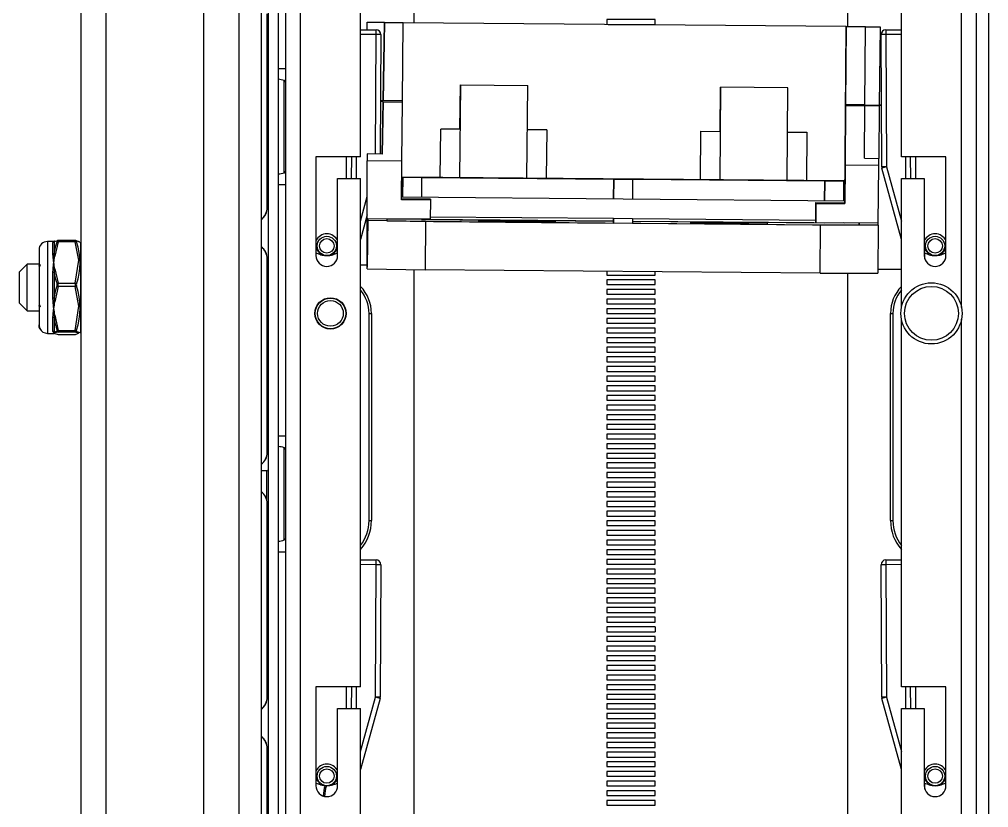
# Paper-space layout 'D' of a CAD drawing. Header units: inches. Extents: x 0 to 136, y 0 to 88.
# Drawn here: x 15.23 to 20.51, y 73.09 to 77.39 of the extents above; entities that cross this region are included whole.
import ezdxf

# ---------------------------------------------------------------- set-up
doc = ezdxf.new("R2010")
doc.units = ezdxf.units.IN
doc.header["$LTSCALE"] = 4
doc.header["$MEASUREMENT"] = 0

psp = doc.layouts.new('D')

# ---------------------------------------------------------------- linework, layer by layer
at = {"color": 7, "linetype": 'Continuous', "lineweight": 25}
for p, q in [((15.5663, 47.4141), (15.5663, 83.2074)), ((15.7019, 83.2074), (15.7019, 47.4141)), ((16.233, 82.9449), (16.233, 47.6765)), ((17.3813, 77.3692), (17.3813, 81.8923)), ((19.7435, 77.3486), (19.7435, 81.8923)), ((16.4261, 80.5943), (16.4261, 53.9276)), ((16.5474, 79.474), (16.5474, 53.1407)), ((16.5874, 49.0147), (16.5874, 79.1984)), ((16.6412, 49.0147), (16.6412, 79.1984)), ((20.4433, 79.1984), (20.4433, 49.0147)), ((20.5111, 79.1984), (20.5111, 49.0147)), ((16.6816, 48.4897), (16.6816, 78.9359)), ((16.7616, 48.4897), (16.7616, 78.9359)), ((17.089, 76.6394), (17.089, 78.9359)), ((20.0358, 76.6394), (20.0358, 78.6423)), ((20.3633, 75.8175), (20.3633, 78.6423)), ((16.5804, 76.3633), (16.5804, 77.4167)), ((16.5815, 76.3633), (16.5815, 77.4167)), ((17.1258, 77.3712), (17.1258, 77.3719)), ((17.2197, 77.3704), (17.1258, 77.3712)), ((17.1258, 77.3311), (17.1258, 77.3712)), ((17.2197, 77.3704), (17.2122, 76.9439)), ((17.2123, 76.9455), (17.2197, 77.369)), ((17.2197, 77.369), (17.2197, 77.3704)), ((17.321, 77.3681), (17.2197, 77.369)), ((17.3173, 76.9446), (17.321, 77.3681)), ((19.7356, 77.3482), (17.321, 77.3693)), ((17.321, 77.3681), (17.321, 77.3693)), ((18.6937, 77.3863), (18.4312, 77.3863)), ((18.4312, 77.3863), (18.4312, 77.3601)), ((18.6937, 77.3863), (18.4312, 77.3863)), ((18.6937, 77.36), (18.6937, 77.3863)), ((17.089, 77.3312), (17.1736, 77.3308)), ((17.1735, 77.3046), (17.1736, 77.3308)), ((18.4374, 77.36), (18.6937, 77.36)), ((19.7273, 76.3972), (19.7356, 77.3482)), ((19.7356, 77.3471), (19.7319, 76.9235)), ((19.7356, 77.3471), (19.7356, 77.3482)), ((19.8406, 77.3462), (19.7356, 77.3471)), ((19.8369, 76.9226), (19.8406, 77.3462)), ((19.8406, 77.3475), (19.9193, 77.3468)), ((19.8406, 77.3462), (19.8406, 77.3475)), ((19.9193, 77.3468), (19.9156, 76.9203)), ((19.9193, 77.3468), (19.9193, 77.3475)), ((19.9513, 77.3308), (20.0358, 77.3312)), ((19.9513, 77.3308), (19.9514, 77.3046)), ((17.1735, 77.3046), (17.089, 77.305)), ((17.1702, 76.6542), (17.1735, 77.3046)), ((17.1997, 77.3045), (17.1735, 77.3046)), ((17.1997, 77.3045), (17.1965, 76.654)), ((19.9514, 77.3046), (19.9252, 77.3045)), ((19.9287, 76.5838), (19.9252, 77.3045)), ((20.0358, 77.305), (19.9514, 77.3046)), ((19.9514, 77.3046), (19.955, 76.5839)), ((16.6816, 77.1183), (16.6412, 77.1183)), ((16.6733, 76.5523), (16.6733, 77.0544)), ((16.6794, 77.0457), (16.6794, 76.5609)), ((17.633, 77.0301), (17.6286, 76.526)), ((17.6309, 76.7891), (17.633, 77.0301)), ((17.633, 77.0301), (18.0004, 77.0268)), ((17.996, 76.5228), (18.0004, 77.0268)), ((19.0503, 77.0177), (19.0459, 76.5136)), ((19.0482, 76.7768), (19.0503, 77.0177)), ((19.4177, 77.0145), (19.0503, 77.0177)), ((19.4133, 76.5104), (19.4177, 77.0145)), ((17.2123, 76.9439), (17.1979, 76.944)), ((17.2123, 76.9409), (17.1979, 76.941)), ((17.2123, 76.9409), (17.2073, 76.6539)), ((17.2123, 76.9439), (17.2123, 76.9455)), ((17.3173, 76.9446), (17.2123, 76.9455)), ((17.2123, 76.9386), (17.2123, 76.9409)), ((17.3172, 76.9377), (17.3173, 76.9446)), ((17.2074, 76.6539), (17.2123, 76.9386)), ((17.2123, 76.9386), (17.3172, 76.9377)), ((17.3144, 76.615), (17.3172, 76.9377)), ((19.7319, 76.9166), (19.7291, 76.5939)), ((19.7319, 76.9235), (19.7319, 76.9166)), ((19.8369, 76.9226), (19.7319, 76.9235)), ((19.8368, 76.9157), (19.7319, 76.9166)), ((19.8344, 76.631), (19.8368, 76.9157)), ((19.8368, 76.9157), (19.8369, 76.918)), ((19.8369, 76.921), (19.8369, 76.9226)), ((19.8369, 76.921), (19.9156, 76.9203)), ((19.8369, 76.918), (19.9156, 76.9173)), ((19.9156, 76.9173), (19.9131, 76.6303)), ((19.9156, 76.9203), (19.9156, 76.9194)), ((19.9271, 76.9193), (19.9156, 76.9194)), ((19.9271, 76.9181), (19.9156, 76.9182)), ((19.9156, 76.9182), (19.9156, 76.9173)), ((17.5236, 76.5269), (17.5259, 76.79)), ((17.6309, 76.7891), (17.5259, 76.79)), ((18.1033, 76.785), (17.9983, 76.7859)), ((18.1033, 76.785), (18.101, 76.5219)), ((18.9409, 76.5145), (18.9432, 76.7777)), ((18.9432, 76.7777), (19.0482, 76.7768)), ((19.4156, 76.7735), (19.5206, 76.7726)), ((19.5206, 76.7726), (19.5183, 76.5095)), ((17.089, 76.6394), (16.8462, 76.6394)), ((16.8462, 76.6394), (16.8462, 76.1014)), ((17.0121, 76.5213), (17.0127, 76.6394)), ((17.0389, 76.6394), (17.0383, 76.5213)), ((17.0652, 76.6394), (17.0646, 76.5213)), ((17.2074, 76.6539), (17.1257, 76.6546)), ((17.1257, 76.6546), (17.1257, 76.6166)), ((19.8344, 76.631), (19.9131, 76.6303)), ((19.9128, 76.5923), (19.9131, 76.6303)), ((20.2786, 76.6394), (20.0358, 76.6394)), ((20.0603, 76.5213), (20.0597, 76.6394)), ((20.0865, 76.5213), (20.0859, 76.6394)), ((20.1122, 76.6394), (20.1128, 76.5213)), ((20.2786, 76.1014), (20.2786, 76.6394)), ((17.3144, 76.615), (17.1257, 76.6166)), ((17.1257, 76.0392), (17.1257, 76.6166)), ((17.3126, 76.405), (17.3144, 76.615)), ((19.7291, 76.5939), (19.7272, 76.3839)), ((19.9128, 76.5923), (19.7291, 76.5939)), ((19.91, 76.2769), (19.9128, 76.5923)), ((19.955, 76.5839), (19.9287, 76.5838)), ((19.955, 76.5839), (19.9297, 76.577)), ((20.0357, 76.189), (19.9297, 76.577)), ((19.955, 76.5839), (20.0358, 76.288)), ((16.9644, 76.1014), (16.9644, 76.5213)), ((16.9644, 76.5213), (17.089, 76.5213)), ((17.089, 73.7523), (17.089, 76.5213)), ((17.3179, 76.4183), (17.3189, 76.5287)), ((17.3189, 76.5279), (17.3179, 76.4183)), ((17.3189, 76.5287), (17.3189, 76.5279)), ((19.723, 76.5077), (17.3189, 76.5287)), ((17.3189, 76.5279), (17.4239, 76.527)), ((17.4229, 76.4173), (17.4239, 76.527)), ((17.4239, 76.527), (18.4685, 76.5179)), ((20.0358, 75.8175), (20.0358, 76.5213)), ((20.0358, 76.5213), (20.1605, 76.5213)), ((20.1605, 76.5213), (20.1605, 76.1014)), ((16.6412, 76.4884), (16.6816, 76.4884)), ((18.4675, 76.4082), (18.4685, 76.5179)), ((18.4685, 76.5179), (18.4675, 76.4082)), ((18.4685, 76.5179), (18.5734, 76.517)), ((18.5725, 76.4073), (18.5734, 76.517)), ((18.5734, 76.517), (19.618, 76.5078)), ((19.6171, 76.3982), (19.618, 76.5078)), ((19.618, 76.5078), (19.6171, 76.3982)), ((19.618, 76.5078), (19.723, 76.5069)), ((19.7221, 76.3973), (19.723, 76.5069)), ((19.723, 76.5077), (19.723, 76.5069)), ((17.089, 76.288), (17.1257, 76.4221)), ((19.7273, 76.3972), (17.3127, 76.4183)), ((16.5804, 76.3633), (16.5815, 76.3633)), ((17.4701, 76.4036), (17.3126, 76.405)), ((17.4701, 76.4082), (17.3127, 76.4096)), ((17.4701, 76.4036), (17.4692, 76.2987)), ((17.4701, 76.4082), (17.4701, 76.4036)), ((19.5697, 76.3853), (19.5688, 76.2803)), ((19.5689, 76.2849), (19.5698, 76.3899)), ((19.5698, 76.3899), (19.5697, 76.3853)), ((19.5697, 76.3853), (19.7272, 76.3839)), ((19.5698, 76.3899), (19.7273, 76.3885)), ((19.7273, 76.3885), (19.7272, 76.3839)), ((17.1257, 76.3226), (17.0892, 76.189)), ((18.4666, 76.3021), (17.4693, 76.3108)), ((17.1256, 76.0291), (17.1279, 76.2916)), ((17.128, 76.3012), (17.1257, 76.0387)), ((17.128, 76.3012), (17.1279, 76.2916)), ((17.4428, 76.2861), (17.1279, 76.2916)), ((17.3169, 76.2995), (17.128, 76.3012)), ((17.233, 76.2991), (17.2329, 76.291)), ((17.2329, 76.291), (17.4863, 76.2866)), ((18.4665, 76.2884), (17.233, 76.2991)), ((17.4692, 76.2987), (17.3117, 76.3)), ((17.3117, 76.2996), (17.3117, 76.3)), ((17.3169, 76.2995), (17.3169, 76.3)), ((17.3169, 76.2995), (17.3169, 76.3)), ((17.4219, 76.2991), (17.4219, 76.2984)), ((17.4219, 76.2984), (18.4665, 76.2893)), ((17.4428, 76.2861), (17.4406, 76.0236)), ((19.595, 76.2673), (17.4428, 76.2861)), ((17.4863, 76.2866), (18.4664, 76.2781)), ((17.7316, 76.2913), (17.7315, 76.2845)), ((18.1515, 76.2808), (18.1515, 76.2877)), ((18.4664, 76.2781), (18.4665, 76.2884)), ((18.4665, 76.2884), (18.4664, 76.2781)), ((18.4665, 76.2893), (18.4666, 76.3021)), ((18.4666, 76.3021), (18.4665, 76.2893)), ((18.5716, 76.3012), (18.4666, 76.3021)), ((18.5715, 76.2875), (18.5714, 76.2771)), ((18.5714, 76.2771), (19.5515, 76.2686)), ((18.5716, 76.3012), (18.5715, 76.2884)), ((18.5715, 76.2884), (19.6161, 76.2793)), ((19.805, 76.2767), (18.5715, 76.2875)), ((19.5689, 76.2925), (18.5716, 76.3012)), ((18.8864, 76.2813), (18.8863, 76.2744)), ((19.3063, 76.2707), (19.3063, 76.2776)), ((19.5515, 76.2686), (19.805, 76.2686)), ((19.5688, 76.2803), (19.5689, 76.2849)), ((19.5688, 76.2803), (19.7263, 76.279)), ((19.5927, 76.0048), (19.595, 76.2673)), ((19.91, 76.2673), (19.595, 76.2673)), ((19.616, 76.2799), (19.616, 76.2793)), ((19.6161, 76.2793), (19.6161, 76.2799)), ((19.7211, 76.279), (19.7211, 76.2786)), ((19.91, 76.2769), (19.7211, 76.2786)), ((19.7263, 76.279), (19.7263, 76.2785)), ((19.805, 76.2686), (19.805, 76.2767)), ((19.805, 76.2767), (19.805, 76.2686)), ((19.91, 76.2673), (19.9077, 76.0048)), ((19.91, 76.2673), (19.91, 76.2769)), ((15.4165, 76.1776), (15.383, 76.1776)), ((15.383, 76.1776), (15.383, 75.6776)), ((15.4133, 76.1731), (15.4142, 76.1759)), ((15.4133, 76.1085), (15.4133, 76.1731)), ((15.4187, 76.1777), (15.4193, 76.1779)), ((15.4194, 76.1766), (15.4194, 76.111)), ((15.4234, 76.1793), (15.4414, 76.1838)), ((15.4414, 76.1758), (15.4234, 76.0977)), ((15.5351, 76.1758), (15.4414, 76.1758)), ((15.535, 76.1838), (15.4415, 76.1838)), ((15.5393, 76.1823), (15.5504, 76.1782)), ((15.5654, 76.1667), (15.5608, 76.1746)), ((15.5654, 76.1402), (15.5654, 76.1667)), ((17.0892, 76.189), (17.089, 76.189)), ((20.0358, 76.189), (20.0357, 76.189)), ((15.3372, 76.1317), (15.3372, 76.0429)), ((15.4142, 76.0956), (15.4133, 76.1085)), ((15.5654, 75.6885), (15.5654, 76.1402)), ((16.8652, 76.1199), (16.863, 76.118)), ((16.945, 76.1195), (16.9472, 76.1175)), ((20.1635, 76.0829), (20.1635, 76.1137)), ((20.1799, 76.1195), (20.1776, 76.1175)), ((20.2596, 76.1199), (20.2619, 76.118)), ((15.272, 76.0543), (15.2303, 76.0126)), ((15.3372, 76.0543), (15.272, 76.0543)), ((15.272, 75.8009), (15.272, 76.0543)), ((16.5804, 75.03), (16.5804, 76.0833)), ((16.5815, 76.0833), (16.5804, 76.0833)), ((16.5815, 75.03), (16.5815, 76.0833)), ((17.089, 76.0505), (17.1257, 76.0501)), ((15.2303, 75.8426), (15.2303, 76.0126)), ((15.3372, 76.0429), (15.3372, 76.0332)), ((15.3372, 76.0332), (15.3372, 75.8393)), ((15.4133, 76.0097), (15.4142, 76.0264)), ((15.4133, 75.8686), (15.4133, 76.0097)), ((15.4194, 76.0108), (15.4194, 75.8678)), ((15.4234, 76.0281), (15.4414, 75.95)), ((17.1256, 76.0291), (17.1257, 76.0387)), ((17.1256, 76.0291), (17.4406, 76.0236)), ((17.3813, 48.6199), (17.3813, 76.0247)), ((19.5927, 76.0048), (17.4406, 76.0236)), ((18.4312, 76.015), (18.4312, 75.9952)), ((18.4312, 75.9952), (18.6937, 75.9952)), ((18.6937, 75.9952), (18.6937, 76.0127)), ((19.5927, 76.0048), (19.9077, 76.0048)), ((19.7435, 48.6199), (19.7435, 76.0048)), ((20.0358, 76.0247), (19.9079, 76.0259)), ((15.4414, 75.95), (15.5351, 75.95)), ((18.6937, 75.9689), (18.4312, 75.9689)), ((18.4312, 75.9689), (18.4312, 75.9427)), ((18.6937, 75.9689), (18.4312, 75.9689)), ((18.4312, 75.9427), (18.6937, 75.9427)), ((18.6937, 75.9427), (18.6937, 75.9689)), ((15.4414, 75.9325), (15.4234, 75.85)), ((15.5351, 75.9325), (15.4414, 75.9325)), ((18.6937, 75.9164), (18.4312, 75.9164)), ((18.4312, 75.9164), (18.4312, 75.8902)), ((18.6937, 75.9164), (18.4312, 75.9164)), ((18.4312, 75.8902), (18.6937, 75.8902)), ((18.6937, 75.8902), (18.6937, 75.9164)), ((15.2303, 75.8426), (15.272, 75.8009)), ((15.3372, 75.8393), (15.3372, 75.8291)), ((15.4142, 75.8513), (15.4133, 75.8686)), ((16.8613, 75.8396), (16.8597, 75.8409)), ((16.957, 75.8655), (16.9562, 75.8637)), ((18.6937, 75.8639), (18.4312, 75.8639)), ((18.4312, 75.8639), (18.4312, 75.8377)), ((18.6937, 75.8639), (18.4312, 75.8639)), ((18.4312, 75.8377), (18.6937, 75.8377)), ((18.6937, 75.8377), (18.6937, 75.8639)), ((15.272, 75.8009), (15.3372, 75.8009)), ((15.3372, 75.8291), (15.3372, 75.724)), ((16.8421, 75.7918), (16.8402, 75.792)), ((17.0026, 75.8175), (17.0047, 75.8174)), ((17.1353, 74.6577), (17.1353, 75.7863)), ((17.1353, 75.7863), (17.1484, 75.7863)), ((17.1484, 75.7863), (17.1484, 74.6577)), ((18.6937, 75.8115), (18.4312, 75.8115)), ((18.4312, 75.8115), (18.4312, 75.7852)), ((18.6937, 75.8115), (18.4312, 75.8115)), ((18.4312, 75.7852), (18.6937, 75.7852)), ((18.6937, 75.7852), (18.6937, 75.8115)), ((19.9765, 75.7863), (19.9896, 75.7863)), ((19.9765, 74.6577), (19.9765, 75.7863)), ((19.9896, 75.7863), (19.9896, 74.6577)), ((15.4133, 75.7641), (15.4142, 75.7782)), ((15.4133, 75.6877), (15.4133, 75.7641)), ((15.4194, 75.7619), (15.4194, 75.6844)), ((15.4234, 75.7764), (15.4414, 75.6938)), ((18.6937, 75.759), (18.4312, 75.759)), ((18.4312, 75.759), (18.4312, 75.7327)), ((18.6937, 75.759), (18.4312, 75.759)), ((18.4312, 75.7327), (18.6937, 75.7327)), ((18.6937, 75.7327), (18.6937, 75.759)), ((20.0358, 73.7523), (20.0358, 75.7552)), ((20.3633, 72.9303), (20.3633, 75.7552)), ((15.3372, 75.724), (15.3372, 75.7235)), ((15.383, 75.6776), (15.4165, 75.6776)), ((15.4142, 75.6833), (15.4133, 75.6877)), ((15.4414, 75.6844), (15.4234, 75.6799)), ((15.4234, 75.6759), (15.4414, 75.6714)), ((15.4414, 75.6938), (15.5351, 75.6938)), ((15.5351, 75.6844), (15.4414, 75.6844)), ((15.5608, 75.6806), (15.5654, 75.6885)), ((16.8936, 75.7071), (16.8944, 75.7089)), ((16.9598, 75.7104), (16.9615, 75.7091)), ((18.6937, 75.7065), (18.4312, 75.7065)), ((18.4312, 75.7065), (18.4312, 75.6802)), ((18.6937, 75.7065), (18.4312, 75.7065)), ((18.4312, 75.6802), (18.6937, 75.6802)), ((18.6937, 75.6802), (18.6937, 75.7065)), ((15.4414, 75.6714), (15.5351, 75.6714)), ((15.4415, 75.6714), (15.535, 75.6714)), ((18.6937, 75.654), (18.4312, 75.654)), ((18.4312, 75.654), (18.4312, 75.6277)), ((18.6937, 75.654), (18.4312, 75.654)), ((18.4312, 75.6277), (18.6937, 75.6277)), ((18.6937, 75.6277), (18.6937, 75.654)), ((18.6937, 75.6015), (18.4312, 75.6015)), ((18.4312, 75.6015), (18.4312, 75.5752)), ((18.6937, 75.6015), (18.4312, 75.6015)), ((18.4312, 75.5752), (18.6937, 75.5752)), ((18.6937, 75.5752), (18.6937, 75.6015)), ((18.6937, 75.549), (18.4312, 75.549)), ((18.4312, 75.549), (18.4312, 75.5227)), ((18.6937, 75.549), (18.4312, 75.549)), ((18.4312, 75.5227), (18.6937, 75.5227)), ((18.6937, 75.5227), (18.6937, 75.549)), ((18.6937, 75.4965), (18.4312, 75.4965)), ((18.4312, 75.4965), (18.4312, 75.4702)), ((18.6937, 75.4965), (18.4312, 75.4965)), ((18.4312, 75.4702), (18.6937, 75.4702)), ((18.6937, 75.4702), (18.6937, 75.4965)), ((18.6937, 75.444), (18.4312, 75.444)), ((18.4312, 75.444), (18.4312, 75.4178)), ((18.6937, 75.444), (18.4312, 75.444)), ((18.4312, 75.4178), (18.6937, 75.4178)), ((18.6937, 75.4178), (18.6937, 75.444)), ((18.6937, 75.3915), (18.4312, 75.3915)), ((18.4312, 75.3915), (18.4312, 75.3653)), ((18.6937, 75.3915), (18.4312, 75.3915)), ((18.4312, 75.3653), (18.6937, 75.3653)), ((18.6937, 75.3653), (18.6937, 75.3915)), ((18.6937, 75.339), (18.4312, 75.339)), ((18.4312, 75.339), (18.4312, 75.3128)), ((18.6937, 75.339), (18.4312, 75.339)), ((18.4312, 75.3128), (18.6937, 75.3128)), ((18.6937, 75.3128), (18.6937, 75.339)), ((18.6937, 75.2865), (18.4312, 75.2865)), ((18.4312, 75.2865), (18.4312, 75.2603)), ((18.6937, 75.2865), (18.4312, 75.2865)), ((18.4312, 75.2603), (18.6937, 75.2603)), ((18.6937, 75.2603), (18.6937, 75.2865)), ((18.6937, 75.234), (18.4312, 75.234)), ((18.4312, 75.234), (18.4312, 75.2078)), ((18.6937, 75.234), (18.4312, 75.234)), ((18.4312, 75.2078), (18.6937, 75.2078)), ((18.6937, 75.2078), (18.6937, 75.234)), ((18.6937, 75.1815), (18.4312, 75.1815)), ((18.4312, 75.1815), (18.4312, 75.1553)), ((18.6937, 75.1815), (18.4312, 75.1815)), ((18.4312, 75.1553), (18.6937, 75.1553)), ((18.6937, 75.1553), (18.6937, 75.1815)), ((16.6816, 75.1183), (16.6412, 75.1183)), ((18.6937, 75.129), (18.4312, 75.129)), ((18.4312, 75.129), (18.4312, 75.1028)), ((18.6937, 75.129), (18.4312, 75.129)), ((18.4312, 75.1028), (18.6937, 75.1028)), ((18.6937, 75.1028), (18.6937, 75.129)), ((16.6733, 74.5781), (16.6733, 75.0544)), ((16.6794, 75.0457), (16.6794, 74.5858)), ((18.6937, 75.0765), (18.4312, 75.0765)), ((18.4312, 75.0765), (18.4312, 75.0503)), ((18.6937, 75.0765), (18.4312, 75.0765)), ((18.4312, 75.0503), (18.6937, 75.0503)), ((18.6937, 75.0503), (18.6937, 75.0765)), ((16.5804, 75.03), (16.5815, 75.03)), ((18.6937, 75.0241), (18.4312, 75.0241)), ((18.4312, 75.0241), (18.4312, 74.9978)), ((18.6937, 75.0241), (18.4312, 75.0241)), ((18.4312, 74.9978), (18.6937, 74.9978)), ((18.6937, 74.9978), (18.6937, 75.0241)), ((18.6937, 74.9716), (18.4312, 74.9716)), ((18.4312, 74.9716), (18.4312, 74.9453)), ((18.6937, 74.9716), (18.4312, 74.9716)), ((18.4312, 74.9453), (18.6937, 74.9453)), ((18.6937, 74.9453), (18.6937, 74.9716)), ((16.5782, 74.9283), (16.5474, 74.9283)), ((16.5782, 74.7727), (16.5782, 74.9283)), ((18.6937, 74.9191), (18.4312, 74.9191)), ((18.4312, 74.9191), (18.4312, 74.8928)), ((18.6937, 74.9191), (18.4312, 74.9191)), ((18.4312, 74.8928), (18.6937, 74.8928)), ((18.6937, 74.8928), (18.6937, 74.9191)), ((18.6937, 74.8666), (18.4312, 74.8666)), ((18.4312, 74.8666), (18.4312, 74.8403)), ((18.6937, 74.8666), (18.4312, 74.8666)), ((18.4312, 74.8403), (18.6937, 74.8403)), ((18.6937, 74.8403), (18.6937, 74.8666)), ((18.6937, 74.8141), (18.4312, 74.8141)), ((18.4312, 74.8141), (18.4312, 74.7878)), ((18.6937, 74.8141), (18.4312, 74.8141)), ((18.4312, 74.7878), (18.6937, 74.7878)), ((18.6937, 74.7878), (18.6937, 74.8141)), ((16.5804, 73.6967), (16.5804, 74.75)), ((16.5815, 74.75), (16.5804, 74.75)), ((16.5815, 73.6967), (16.5815, 74.75)), ((18.6937, 74.7616), (18.4312, 74.7616)), ((18.4312, 74.7616), (18.4312, 74.7353)), ((18.6937, 74.7616), (18.4312, 74.7616)), ((18.4312, 74.7353), (18.6937, 74.7353)), ((18.6937, 74.7353), (18.6937, 74.7616)), ((18.6937, 74.7091), (18.4312, 74.7091)), ((18.4312, 74.7091), (18.4312, 74.6828)), ((18.6937, 74.7091), (18.4312, 74.7091)), ((18.4312, 74.6828), (18.6937, 74.6828)), ((18.6937, 74.6828), (18.6937, 74.7091)), ((17.1353, 74.6577), (17.1484, 74.6577)), ((18.6937, 74.6566), (18.4312, 74.6566)), ((18.4312, 74.6566), (18.4312, 74.6304)), ((18.6937, 74.6566), (18.4312, 74.6566)), ((18.4312, 74.6304), (18.6937, 74.6304)), ((18.6937, 74.6304), (18.6937, 74.6566)), ((19.9765, 74.6577), (19.9896, 74.6577)), ((16.6733, 74.5523), (16.6733, 74.5781)), ((16.6794, 74.5858), (16.6794, 74.5609)), ((18.6937, 74.6041), (18.4312, 74.6041)), ((18.4312, 74.6041), (18.4312, 74.5779)), ((18.6937, 74.6041), (18.4312, 74.6041)), ((18.4312, 74.5779), (18.6937, 74.5779)), ((18.6937, 74.5779), (18.6937, 74.6041)), ((18.6937, 74.5516), (18.4312, 74.5516)), ((18.4312, 74.5516), (18.4312, 74.5254)), ((18.6937, 74.5516), (18.4312, 74.5516)), ((18.4312, 74.5254), (18.6937, 74.5254)), ((18.6937, 74.5254), (18.6937, 74.5516)), ((16.6412, 74.4884), (16.6816, 74.4884)), ((18.6937, 74.4991), (18.4312, 74.4991)), ((18.4312, 74.4991), (18.4312, 74.4729)), ((18.6937, 74.4991), (18.4312, 74.4991)), ((18.4312, 74.4729), (18.6937, 74.4729)), ((18.6937, 74.4729), (18.6937, 74.4991)), ((17.089, 74.4441), (17.1736, 74.4437)), ((17.1735, 74.4174), (17.089, 74.4179)), ((17.1699, 73.6968), (17.1735, 74.4174)), ((17.1735, 74.4174), (17.1736, 74.4437)), ((17.1997, 74.4173), (17.1735, 74.4174)), ((17.1997, 74.4173), (17.1961, 73.6966)), ((18.6937, 74.4466), (18.4312, 74.4466)), ((18.4312, 74.4466), (18.4312, 74.4204)), ((18.6937, 74.4466), (18.4312, 74.4466)), ((18.4312, 74.4204), (18.6937, 74.4204)), ((18.6937, 74.4204), (18.6937, 74.4466)), ((19.9514, 74.4174), (19.9252, 74.4173)), ((19.9287, 73.6966), (19.9252, 74.4173)), ((19.9513, 74.4437), (20.0358, 74.4441)), ((19.9513, 74.4437), (19.9514, 74.4174)), ((20.0358, 74.4179), (19.9514, 74.4174)), ((19.9514, 74.4174), (19.955, 73.6968)), ((18.6937, 74.3941), (18.4312, 74.3941)), ((18.4312, 74.3941), (18.4312, 74.3679)), ((18.6937, 74.3941), (18.4312, 74.3941)), ((18.4312, 74.3679), (18.6937, 74.3679)), ((18.6937, 74.3679), (18.6937, 74.3941)), ((18.6937, 74.3416), (18.4312, 74.3416)), ((18.4312, 74.3416), (18.4312, 74.3154)), ((18.6937, 74.3416), (18.4312, 74.3416)), ((18.4312, 74.3154), (18.6937, 74.3154)), ((18.6937, 74.3154), (18.6937, 74.3416)), ((18.6937, 74.2891), (18.4312, 74.2891)), ((18.4312, 74.2891), (18.4312, 74.2629)), ((18.6937, 74.2891), (18.4312, 74.2891)), ((18.4312, 74.2629), (18.6937, 74.2629)), ((18.6937, 74.2629), (18.6937, 74.2891)), ((18.6937, 74.2367), (18.4312, 74.2367)), ((18.4312, 74.2367), (18.4312, 74.2104)), ((18.6937, 74.2367), (18.4312, 74.2367)), ((18.4312, 74.2104), (18.6937, 74.2104)), ((18.6937, 74.2104), (18.6937, 74.2367)), ((18.6937, 74.1842), (18.4312, 74.1842)), ((18.4312, 74.1842), (18.4312, 74.1579)), ((18.6937, 74.1842), (18.4312, 74.1842)), ((18.4312, 74.1579), (18.6937, 74.1579)), ((18.6937, 74.1579), (18.6937, 74.1842)), ((18.6937, 74.1317), (18.4312, 74.1317)), ((18.4312, 74.1317), (18.4312, 74.1054)), ((18.6937, 74.1317), (18.4312, 74.1317)), ((18.4312, 74.1054), (18.6937, 74.1054)), ((18.6937, 74.1054), (18.6937, 74.1317)), ((18.4312, 74.0792), (18.4312, 74.0529)), ((18.6937, 74.0792), (18.4312, 74.0792)), ((18.6937, 74.0792), (18.4312, 74.0792)), ((18.4312, 74.0529), (18.6937, 74.0529)), ((18.6937, 74.0792), (18.6937, 74.0529)), ((18.6937, 74.0267), (18.4312, 74.0267)), ((18.4312, 74.0267), (18.4312, 74.0004)), ((18.6937, 74.0267), (18.4312, 74.0267)), ((18.4312, 74.0004), (18.6937, 74.0004)), ((18.6937, 74.0004), (18.6937, 74.0267)), ((18.6937, 73.9742), (18.4312, 73.9742)), ((18.4312, 73.9742), (18.4312, 73.9479)), ((18.6937, 73.9742), (18.4312, 73.9742)), ((18.4312, 73.9479), (18.6937, 73.9479)), ((18.6937, 73.9479), (18.6937, 73.9742)), ((18.6937, 73.9217), (18.4312, 73.9217)), ((18.4312, 73.9217), (18.4312, 73.8954)), ((18.6937, 73.9217), (18.4312, 73.9217)), ((18.4312, 73.8954), (18.6937, 73.8954)), ((18.6937, 73.8954), (18.6937, 73.9217)), ((18.6937, 73.8692), (18.4312, 73.8692)), ((18.4312, 73.8692), (18.4312, 73.843)), ((18.6937, 73.8692), (18.4312, 73.8692)), ((18.4312, 73.843), (18.6937, 73.843)), ((18.6937, 73.843), (18.6937, 73.8692)), ((18.6937, 73.8167), (18.4312, 73.8167)), ((18.4312, 73.8167), (18.4312, 73.7905)), ((18.6937, 73.8167), (18.4312, 73.8167)), ((18.4312, 73.7905), (18.6937, 73.7905)), ((18.6937, 73.7905), (18.6937, 73.8167)), ((17.089, 73.7523), (16.8462, 73.7523)), ((16.8462, 73.7523), (16.8462, 73.2142)), ((17.0121, 73.6342), (17.0127, 73.7523)), ((17.0389, 73.7523), (17.0383, 73.6342)), ((17.0652, 73.7523), (17.0646, 73.6342)), ((18.6937, 73.7642), (18.4312, 73.7642)), ((18.4312, 73.7642), (18.4312, 73.738)), ((18.6937, 73.7642), (18.4312, 73.7642)), ((18.4312, 73.738), (18.6937, 73.738)), ((18.6937, 73.738), (18.6937, 73.7642)), ((20.2786, 73.7523), (20.0358, 73.7523)), ((20.0603, 73.6342), (20.0597, 73.7523)), ((20.0865, 73.6342), (20.0859, 73.7523)), ((20.1122, 73.7523), (20.1128, 73.6342)), ((20.2786, 73.2142), (20.2786, 73.7523)), ((16.5804, 73.6967), (16.5815, 73.6967)), ((17.089, 73.4008), (17.1699, 73.6968)), ((17.1952, 73.6898), (17.0892, 73.3019)), ((17.1961, 73.6966), (17.1699, 73.6968)), ((17.1952, 73.6898), (17.1699, 73.6968)), ((18.6937, 73.7117), (18.4312, 73.7117)), ((18.4312, 73.7117), (18.4312, 73.6855)), ((18.6937, 73.7117), (18.4312, 73.7117)), ((18.4312, 73.6855), (18.6937, 73.6855)), ((18.6937, 73.6855), (18.6937, 73.7117)), ((19.955, 73.6968), (19.9287, 73.6966)), ((19.955, 73.6968), (19.9297, 73.6898)), ((20.0357, 73.3019), (19.9297, 73.6898)), ((19.955, 73.6968), (20.0358, 73.4008)), ((16.9644, 73.2142), (16.9644, 73.6342)), ((16.9644, 73.6342), (17.089, 73.6342)), ((17.089, 70.8651), (17.089, 73.6342)), ((18.6937, 73.6592), (18.4312, 73.6592)), ((18.4312, 73.6592), (18.4312, 73.633)), ((18.6937, 73.6592), (18.4312, 73.6592)), ((18.4312, 73.633), (18.6937, 73.633)), ((18.6937, 73.633), (18.6937, 73.6592)), ((20.0358, 72.9303), (20.0358, 73.6342)), ((20.0358, 73.6342), (20.1605, 73.6342)), ((20.1605, 73.6342), (20.1605, 73.2142)), ((18.6937, 73.6067), (18.4312, 73.6067)), ((18.4312, 73.6067), (18.4312, 73.5805)), ((18.6937, 73.6067), (18.4312, 73.6067)), ((18.4312, 73.5805), (18.6937, 73.5805)), ((18.6937, 73.5805), (18.6937, 73.6067)), ((18.6937, 73.5542), (18.4312, 73.5542)), ((18.4312, 73.5542), (18.4312, 73.528)), ((18.6937, 73.5542), (18.4312, 73.5542)), ((18.4312, 73.528), (18.6937, 73.528)), ((18.6937, 73.528), (18.6937, 73.5542)), ((18.6937, 73.5017), (18.4312, 73.5017)), ((18.4312, 73.5017), (18.4312, 73.4755)), ((18.6937, 73.5017), (18.4312, 73.5017)), ((18.4312, 73.4755), (18.6937, 73.4755)), ((18.6937, 73.4755), (18.6937, 73.5017)), ((16.5804, 72.3633), (16.5804, 73.4167)), ((16.5815, 73.4167), (16.5804, 73.4167)), ((16.5815, 72.3633), (16.5815, 73.4167)), ((18.6937, 73.4492), (18.4312, 73.4492)), ((18.4312, 73.4492), (18.4312, 73.423)), ((18.6937, 73.4492), (18.4312, 73.4492)), ((18.4312, 73.423), (18.6937, 73.423)), ((18.6937, 73.423), (18.6937, 73.4492)), ((18.6937, 73.3968), (18.4312, 73.3968)), ((18.4312, 73.3968), (18.4312, 73.3705)), ((18.6937, 73.3968), (18.4312, 73.3968)), ((18.4312, 73.3705), (18.6937, 73.3705)), ((18.6937, 73.3705), (18.6937, 73.3968)), ((17.0892, 73.3019), (17.089, 73.3019)), ((18.6937, 73.3443), (18.4312, 73.3443)), ((18.4312, 73.3443), (18.4312, 73.318)), ((18.6937, 73.3443), (18.4312, 73.3443)), ((18.4312, 73.318), (18.6937, 73.318)), ((18.6937, 73.318), (18.6937, 73.3443)), ((20.0358, 73.3019), (20.0357, 73.3019)), ((18.6937, 73.2918), (18.4312, 73.2918)), ((18.4312, 73.2918), (18.4312, 73.2655)), ((18.6937, 73.2918), (18.4312, 73.2918)), ((18.4312, 73.2655), (18.6937, 73.2655)), ((18.6937, 73.2655), (18.6937, 73.2918)), ((16.8652, 73.2327), (16.863, 73.2308)), ((16.945, 73.2323), (16.9472, 73.2304)), ((18.6937, 73.2393), (18.4312, 73.2393)), ((18.4312, 73.2393), (18.4312, 73.213)), ((18.6937, 73.2393), (18.4312, 73.2393)), ((18.4312, 73.213), (18.6937, 73.213)), ((18.6937, 73.213), (18.6937, 73.2393)), ((20.1635, 73.1957), (20.1635, 73.2266)), ((20.1799, 73.2323), (20.1776, 73.2304)), ((20.2596, 73.2327), (20.2619, 73.2308)), ((18.6937, 73.1868), (18.4312, 73.1868)), ((18.4312, 73.1868), (18.4312, 73.1605)), ((18.6937, 73.1868), (18.4312, 73.1868)), ((18.4312, 73.1605), (18.6937, 73.1605)), ((18.6937, 73.1605), (18.6937, 73.1868)), ((18.6937, 73.1343), (18.4312, 73.1343)), ((18.4312, 73.1343), (18.4312, 73.108)), ((18.6937, 73.1343), (18.4312, 73.1343)), ((18.4312, 73.108), (18.6937, 73.108)), ((18.6937, 73.108), (18.6937, 73.1343))]:
    psp.add_line(p, q, dxfattribs=at)
at = {"color": 7, "linetype": 'Continuous', "lineweight": 25, "flags": 128}
for points in [[(19.7272, 76.3885), (19.7272, 76.3892), (19.7273, 76.3991), (19.7273, 76.3975), (19.7273, 76.3972)], [(17.7316, 76.2913), (17.7409, 76.2918), (17.7681, 76.292), (17.8107, 76.2921), (17.8649, 76.2919), (17.9259, 76.2915), (17.9883, 76.2909), (18.0466, 76.2902), (18.0955, 76.2894), (18.1307, 76.2886), (18.1492, 76.288), (18.1492, 76.2874), (18.1307, 76.2871), (18.0955, 76.2869), (18.0465, 76.287), (17.9883, 76.2873), (17.9259, 76.2878), (17.8648, 76.2885), (17.8106, 76.2892), (17.7681, 76.29), (17.7409, 76.2907), (17.7316, 76.2913)], [(18.0465, 76.2886), (18.0386, 76.289), (18.0158, 76.2895), (17.9817, 76.29), (17.9416, 76.2904), (17.9014, 76.2907), (17.8673, 76.2908), (17.8446, 76.2907), (17.8366, 76.2904), (17.8446, 76.29), (17.8673, 76.2895), (17.9014, 76.289), (17.9416, 76.2886), (17.9817, 76.2883), (18.0158, 76.2882), (18.0386, 76.2883), (18.0465, 76.2886)], [(18.8864, 76.2813), (18.8957, 76.2817), (18.9229, 76.282), (18.9655, 76.282), (19.0197, 76.2818), (19.0807, 76.2814), (19.1431, 76.2808), (19.2014, 76.2801), (19.2503, 76.2793), (19.2856, 76.2786), (19.304, 76.2779), (19.304, 76.2773), (19.2855, 76.277), (19.2503, 76.2768), (19.2013, 76.2769), (19.1431, 76.2772), (19.0807, 76.2777), (19.0197, 76.2784), (18.9655, 76.2791), (18.9229, 76.2799), (18.8957, 76.2806), (18.8864, 76.2813)], [(19.2014, 76.2785), (19.1934, 76.2789), (19.1706, 76.2794), (19.1366, 76.2799), (19.0964, 76.2803), (19.0562, 76.2806), (19.0221, 76.2807), (18.9994, 76.2806), (18.9914, 76.2803), (18.9994, 76.2799), (19.0221, 76.2794), (19.0562, 76.2789), (19.0964, 76.2785), (19.1365, 76.2782), (19.1706, 76.2781), (19.1934, 76.2782), (19.2014, 76.2785)], [(15.4142, 76.1759), (15.4153, 76.1771), (15.4165, 76.1774)], [(15.4165, 76.1774), (15.417, 76.1775), (15.4173, 76.1773), (15.4174, 76.1773)], [(15.4174, 76.1773), (15.4174, 76.1773), (15.4176, 76.1775), (15.4186, 76.1779), (15.4188, 76.1776)], [(15.4202, 76.1785), (15.4202, 76.1785), (15.4181, 76.1778)], [(15.4188, 76.1776), (15.4192, 76.1769), (15.4194, 76.1766)], [(15.4194, 76.111), (15.429, 76.1542), (15.4353, 76.1751)], [(15.4353, 76.1751), (15.436, 76.1774), (15.4361, 76.1791), (15.4357, 76.1799), (15.4353, 76.1799)], [(15.4414, 76.1838), (15.4418, 76.1837), (15.4421, 76.1825), (15.442, 76.1797), (15.4414, 76.1758)], [(15.5351, 76.1758), (15.5347, 76.1778), (15.5343, 76.1811), (15.5344, 76.1832), (15.5351, 76.1838)], [(15.5351, 75.95), (15.5548, 76.0753), (15.5351, 76.1758)], [(15.5411, 76.1799), (15.5405, 76.1796), (15.5404, 76.1783), (15.5408, 76.1763), (15.5411, 76.1751)], [(15.5604, 76.1744), (15.5531, 76.1777), (15.5411, 76.1799)], [(15.4194, 76.111), (15.4188, 76.1001), (15.4188, 76.0971)], [(16.8462, 76.1388), (16.8492, 76.1337), (16.863, 76.118)], [(16.8717, 76.1058), (16.8492, 76.1141), (16.8462, 76.1158)], [(16.9644, 76.1156), (16.9489, 76.1086), (16.9384, 76.1054)], [(16.9472, 76.1175), (16.9547, 76.125), (16.9644, 76.1381)], [(20.1605, 76.1385), (20.1636, 76.1332), (20.1776, 76.1175)], [(20.1865, 76.1054), (20.1639, 76.1135), (20.1635, 76.1137)], [(20.2786, 76.116), (20.2636, 76.109), (20.2531, 76.1058)], [(20.2619, 76.118), (20.2693, 76.1254), (20.2786, 76.1385)], [(15.3372, 76.0429), (15.3373, 76.045), (15.3394, 76.0502), (15.3413, 76.0517), (15.3422, 76.0516), (15.3426, 76.0513), (15.3429, 76.0505), (15.3429, 76.0496), (15.3427, 76.0487), (15.3423, 76.0474), (15.3415, 76.0454), (15.3398, 76.0421), (15.3375, 76.0361), (15.3372, 76.0332)], [(15.4188, 76.0267), (15.4192, 76.0143), (15.4194, 76.0108)], [(15.4194, 75.8678), (15.429, 75.9137), (15.4353, 75.9358)], [(15.5351, 75.6938), (15.5548, 75.8263), (15.5351, 75.9325)], [(15.3372, 75.8393), (15.3378, 75.8356), (15.339, 75.8331), (15.341, 75.8296), (15.3421, 75.8273), (15.3425, 75.8261), (15.3428, 75.8247), (15.3429, 75.8239), (15.3428, 75.8231), (15.3424, 75.8224), (15.3417, 75.822), (15.3403, 75.8223), (15.338, 75.8252), (15.3372, 75.8291)], [(15.4194, 75.8678), (15.4188, 75.8547), (15.4188, 75.8512)], [(15.4188, 75.7768), (15.4192, 75.765), (15.4194, 75.7619)], [(15.3372, 75.724), (15.3376, 75.7176), (15.3395, 75.7095), (15.3408, 75.7061), (15.3422, 75.703), (15.3426, 75.7022), (15.3428, 75.7016), (15.3429, 75.7015), (15.3428, 75.7016), (15.3426, 75.702), (15.342, 75.703), (15.3409, 75.7053), (15.3389, 75.711), (15.3372, 75.7235)], [(15.4165, 75.6778), (15.417, 75.6777), (15.4173, 75.6779), (15.4174, 75.6779)], [(15.418, 75.6774), (15.4203, 75.6767), (15.4201, 75.6768)], [(15.4194, 75.6844), (15.4188, 75.6822), (15.4188, 75.6817)], [(15.4194, 75.6844), (15.429, 75.687), (15.4353, 75.6884)], [(15.4353, 75.6884), (15.436, 75.689), (15.4361, 75.6906), (15.4357, 75.6928), (15.4353, 75.6941)], [(15.5351, 75.6844), (15.5347, 75.6847), (15.5343, 75.6864), (15.5344, 75.6896), (15.5351, 75.6938)], [(15.5351, 75.6714), (15.5548, 75.6786), (15.5351, 75.6844)], [(15.5411, 75.6941), (15.5405, 75.6916), (15.5404, 75.6896), (15.5408, 75.6886), (15.5411, 75.6884)], [(15.5411, 75.6884), (15.5609, 75.6821), (15.5611, 75.6811), (15.5604, 75.6808)], [(15.5351, 75.6714), (15.536, 75.6715), (15.5363, 75.6715)], [(16.8462, 73.2517), (16.8492, 73.2466), (16.863, 73.2308)], [(16.9472, 73.2304), (16.9547, 73.2378), (16.9644, 73.251)], [(20.1605, 73.2514), (20.1636, 73.246), (20.1776, 73.2304)], [(20.2619, 73.2308), (20.2693, 73.2383), (20.2786, 73.2513)], [(16.8717, 73.2186), (16.8492, 73.2269), (16.8462, 73.2287)], [(16.8965, 73.216), (16.8911, 73.2004), (16.8857, 73.1585)], [(16.9644, 73.2284), (16.9489, 73.2215), (16.9384, 73.2183)], [(20.1865, 73.2183), (20.1639, 73.2264), (20.1635, 73.2266)], [(20.2786, 73.2289), (20.2636, 73.2219), (20.2531, 73.2186)]]:
    psp.add_lwpolyline(points, dxfattribs=at)
at = {"color": 7, "linetype": 'Continuous', "lineweight": 25}
for centre, radius in [((16.9053, 76.1538), 0.0525), ((20.2196, 76.1538), 0.0525), ((16.9053, 76.1538), 0.0394), ((20.2196, 76.1538), 0.0394), ((20.1996, 75.7863), 0.1667), ((20.1996, 75.7863), 0.1467), ((16.9253, 75.7863), 0.0853), ((16.9253, 75.7863), 0.0833), ((16.9253, 75.7863), 0.07), ((16.9053, 73.2666), 0.0525), ((16.9053, 73.2666), 0.0394), ((20.2196, 73.2666), 0.0525), ((20.2196, 73.2666), 0.0394)]:
    psp.add_circle(centre, radius, dxfattribs=at)
for centre, radius, start, end in [((17.1735, 77.3046), 0.0262, 359.7168, 89.7168), ((19.9514, 77.3046), 0.0262, 90.2832, 180.2832), ((16.6334, 76.9433), 0.118, 70.2351, 86.2334), ((16.6702, 77.0457), 0.0092, 0, 70.2351), ((16.5782, 76.9375), 0.0092, 290.9115, 0), ((16.5782, 76.6691), 0.0092, 0, 69.0885), ((19.955, 76.5839), 0.0262, 180.2832, 195.2832), ((16.6334, 76.6633), 0.118, 273.7666, 289.7649), ((16.6702, 76.5609), 0.0092, 289.7649, 0), ((16.5004, 76.3633), 0.08, 306.0146, 0.0049), ((16.5015, 76.3633), 0.08, 305.0309, 0.0059), ((16.9053, 76.1538), 0.0656, 25.8419, 154.1581), ((20.2196, 76.1538), 0.0656, 25.8419, 154.1581), ((15.383, 76.1318), 0.0458, 90, 180), ((15.4133, 76.1802), 0.00702, 269.8098, 329.3025), ((15.4143, 76.1828), 0.00691, 269.3096, 310.9104), ((15.4234, 76.1724), 0.00692, 89.7177, 131.3729), ((15.4492, 76.0739), 0.1069, 97.4623, 106.1979), ((15.4414, 76.1771), 0.00664, 99.8059, 155.2149), ((15.4391, 76.1691), 0.00708, 71.102, 122.1996), ((15.5351, 76.1772), 0.00662, 24.7294, 90.4286), ((15.5374, 76.1691), 0.00708, 57.8004, 108.898), ((15.2197, 76.0608), 0.3411, 340.4225, 19.5775), ((15.5593, 76.1632), 0.007, 0, 30), ((16.5015, 76.0833), 0.08, 359.995, 54.9682), ((15.4136, 76.1163), 0.00778, 267.6807, 317.6655), ((15.4136, 76.1052), 0.00962, 273.3086, 302.4867), ((14.911, 76.169), 0.5173, 348.1635, 352.0773), ((14.5468, 76.117), 0.8723, 356.4455, 358.6965), ((15.4224, 76.0873), 0.0105, 84.2325, 109.9095), ((16.5004, 76.0833), 0.08, 359.9942, 53.9862), ((16.9053, 76.1014), 0.0591, 180, 0), ((16.9045, 76.1613), 0.06, 226.2545, 270.5035), ((16.8771, 76.1189), 0.0142, 183.6231, 247.634), ((16.9057, 76.2325), 0.1312, 255.0051, 269.7168), ((16.9062, 76.1613), 0.06, 268.93, 313.179), ((16.9057, 76.2325), 0.1312, 269.7168, 284.4284), ((16.9331, 76.1186), 0.0142, 291.7996, 355.8105), ((20.2196, 76.1014), 0.0591, 180, 0), ((20.1917, 76.1186), 0.0142, 184.1895, 248.2004), ((20.2192, 76.2325), 0.1312, 255.5716, 270.2832), ((20.2204, 76.1613), 0.06, 269.4965, 313.7455), ((20.2192, 76.2325), 0.1312, 270.2832, 284.9949), ((20.2478, 76.1189), 0.0142, 292.366, 356.3769), ((14.4071, 75.982), 1.0135, 4.5776, 6.4377), ((12.5699, 76.2913), 2.8566, 354.6801, 355.4136), ((14.911, 75.9568), 0.5173, 7.9227, 11.8365), ((14.579, 76.0111), 0.84, 1.0684, 3.5351), ((15.4139, 76.0231), 0.0135, 267.4925, 293.9771), ((15.4156, 76.0404), 0.014, 264.2572, 283.2717), ((15.4242, 76.0166), 0.0115, 93.9812, 118.056), ((15.8301, 76.0783), 0.4162, 189.3326, 198.4751), ((15.4434, 75.9395), 0.0107, 101.1507, 139.6012), ((15.418, 75.9411), 0.0181, 342.9355, 17.0645), ((15.394, 75.9413), 0.0482, 349.5451, 10.4549), ((15.5828, 75.9413), 0.0485, 169.6276, 190.3724), ((15.533, 75.9395), 0.0107, 40.3988, 78.8493), ((15.5586, 75.9411), 0.0182, 163.065, 196.935), ((15.4438, 75.9441), 0.0118, 224.45, 258.3323), ((15.5327, 75.9441), 0.0118, 281.6677, 315.55), ((15.1813, 75.815), 0.3796, 341.4346, 18.5654), ((16.9384, 75.7863), 0.21, 0, 44.1721), ((16.9384, 75.7863), 0.1969, 0, 40.0871), ((20.1865, 75.7863), 0.21, 135.8279, 180), ((20.1865, 75.7863), 0.1969, 139.9129, 180), ((15.4139, 75.8505), 0.0181, 72.508, 91.9752), ((15.416, 75.8334), 0.018, 80.9914, 95.7465), ((12.4937, 75.5903), 2.9322, 4.36, 5.1076), ((14.4777, 75.8681), 0.9413, 356.6538, 358.9688), ((14.8529, 75.9251), 0.5755, 348.7887, 352.5029), ((15.4244, 75.8632), 0.0133, 245.0784, 265.7646), ((14.2569, 75.9002), 1.1638, 353.9812, 355.7121), ((14.8529, 75.7013), 0.5755, 7.4971, 11.2113), ((14.4491, 75.7563), 0.9699, 1.209, 3.3609), ((15.4137, 75.756), 0.00818, 45.9895, 92.649), ((15.4135, 75.7676), 0.0106, 60.1148, 86.45), ((15.4222, 75.7885), 0.0122, 254.0212, 275.956), ((15.869, 75.8319), 0.4551, 188.8581, 197.6283), ((15.383, 75.7234), 0.0458, 204.4708, 270), ((15.4134, 75.6807), 0.00706, 31.6021, 90.425), ((15.4235, 75.6851), 0.00949, 191.188, 229.5943), ((15.4144, 75.6764), 0.00692, 49.9716, 91.3033), ((15.4136, 75.6815), 0.00522, 316.1493, 1.6533), ((15.4029, 75.732), 0.056, 284.9331, 291.4672), ((15.4029, 75.6238), 0.056, 68.5328, 75.0669), ((15.4183, 75.6787), 0.00122, 223.0973, 261.1428), ((15.4235, 75.6869), 0.00698, 228.284, 269.6903), ((15.4387, 75.7014), 0.00807, 245.0963, 289.2929), ((15.4416, 75.6912), 0.00684, 204.3788, 268.6104), ((15.4277, 75.6891), 0.0145, 340.9343, 19.0657), ((15.5377, 75.7014), 0.00807, 250.7071, 294.9037), ((15.5349, 75.6912), 0.00684, 271.3896, 335.6212), ((15.5593, 75.692), 0.007, 330, 0), ((16.6334, 74.9433), 0.118, 70.2351, 86.2334), ((16.6702, 75.0457), 0.0092, 0, 70.2351), ((16.5004, 75.03), 0.08, 306.0146, 0.0049), ((16.5015, 75.03), 0.08, 305.0309, 0.0059), ((16.5782, 74.9375), 0.0092, 270, 0), ((16.5015, 74.75), 0.08, 359.995, 54.9682), ((16.5004, 74.75), 0.08, 359.9942, 53.9862), ((16.5782, 74.6691), 0.0092, 0, 69.0885), ((16.9122, 74.6577), 0.2362, 318.475, 0), ((16.9122, 74.6577), 0.2231, 322.4391, 0), ((20.2127, 74.6577), 0.2362, 180, 221.525), ((20.2127, 74.6577), 0.2231, 180, 217.5609), ((16.6334, 74.6633), 0.118, 273.7666, 289.7649), ((16.6702, 74.5609), 0.0092, 289.7649, 0), ((17.1735, 74.4174), 0.0262, 359.7168, 89.7168), ((19.9514, 74.4174), 0.0262, 90.2832, 180.2832), ((16.5004, 73.6967), 0.08, 306.0146, 0.0049), ((16.5015, 73.6967), 0.08, 305.0309, 0.0059), ((17.1699, 73.6968), 0.0262, 344.7168, 359.7168), ((19.955, 73.6968), 0.0262, 180.2832, 195.2832), ((16.5015, 73.4167), 0.08, 359.995, 54.9682), ((16.5004, 73.4167), 0.08, 359.9942, 53.9862), ((16.9053, 73.2666), 0.0656, 25.8419, 154.1581), ((20.2196, 73.2666), 0.0656, 25.8419, 154.1581), ((16.9053, 73.2142), 0.0591, 180, 0), ((16.8771, 73.2317), 0.0142, 183.6231, 247.634), ((16.9057, 73.3454), 0.1312, 255.0051, 269.7168), ((17.0274, 73.1616), 0.1339, 157.2675, 182.2812), ((16.9062, 73.2742), 0.06, 268.93, 313.179), ((16.9057, 73.3454), 0.1312, 269.7168, 284.4284), ((16.9331, 73.2314), 0.0142, 291.7996, 355.8105), ((20.2196, 73.2142), 0.0591, 180, 0), ((20.1917, 73.2314), 0.0142, 184.1895, 248.2004), ((20.2192, 73.3454), 0.1312, 255.5716, 270.2832), ((20.2204, 73.2742), 0.06, 269.4965, 313.7455), ((20.2192, 73.3454), 0.1312, 270.2832, 284.9949), ((20.2478, 73.2317), 0.0142, 292.366, 356.3769)]:
    psp.add_arc(centre, radius, start, end, dxfattribs=at)

doc.saveas('drawing.dxf')
